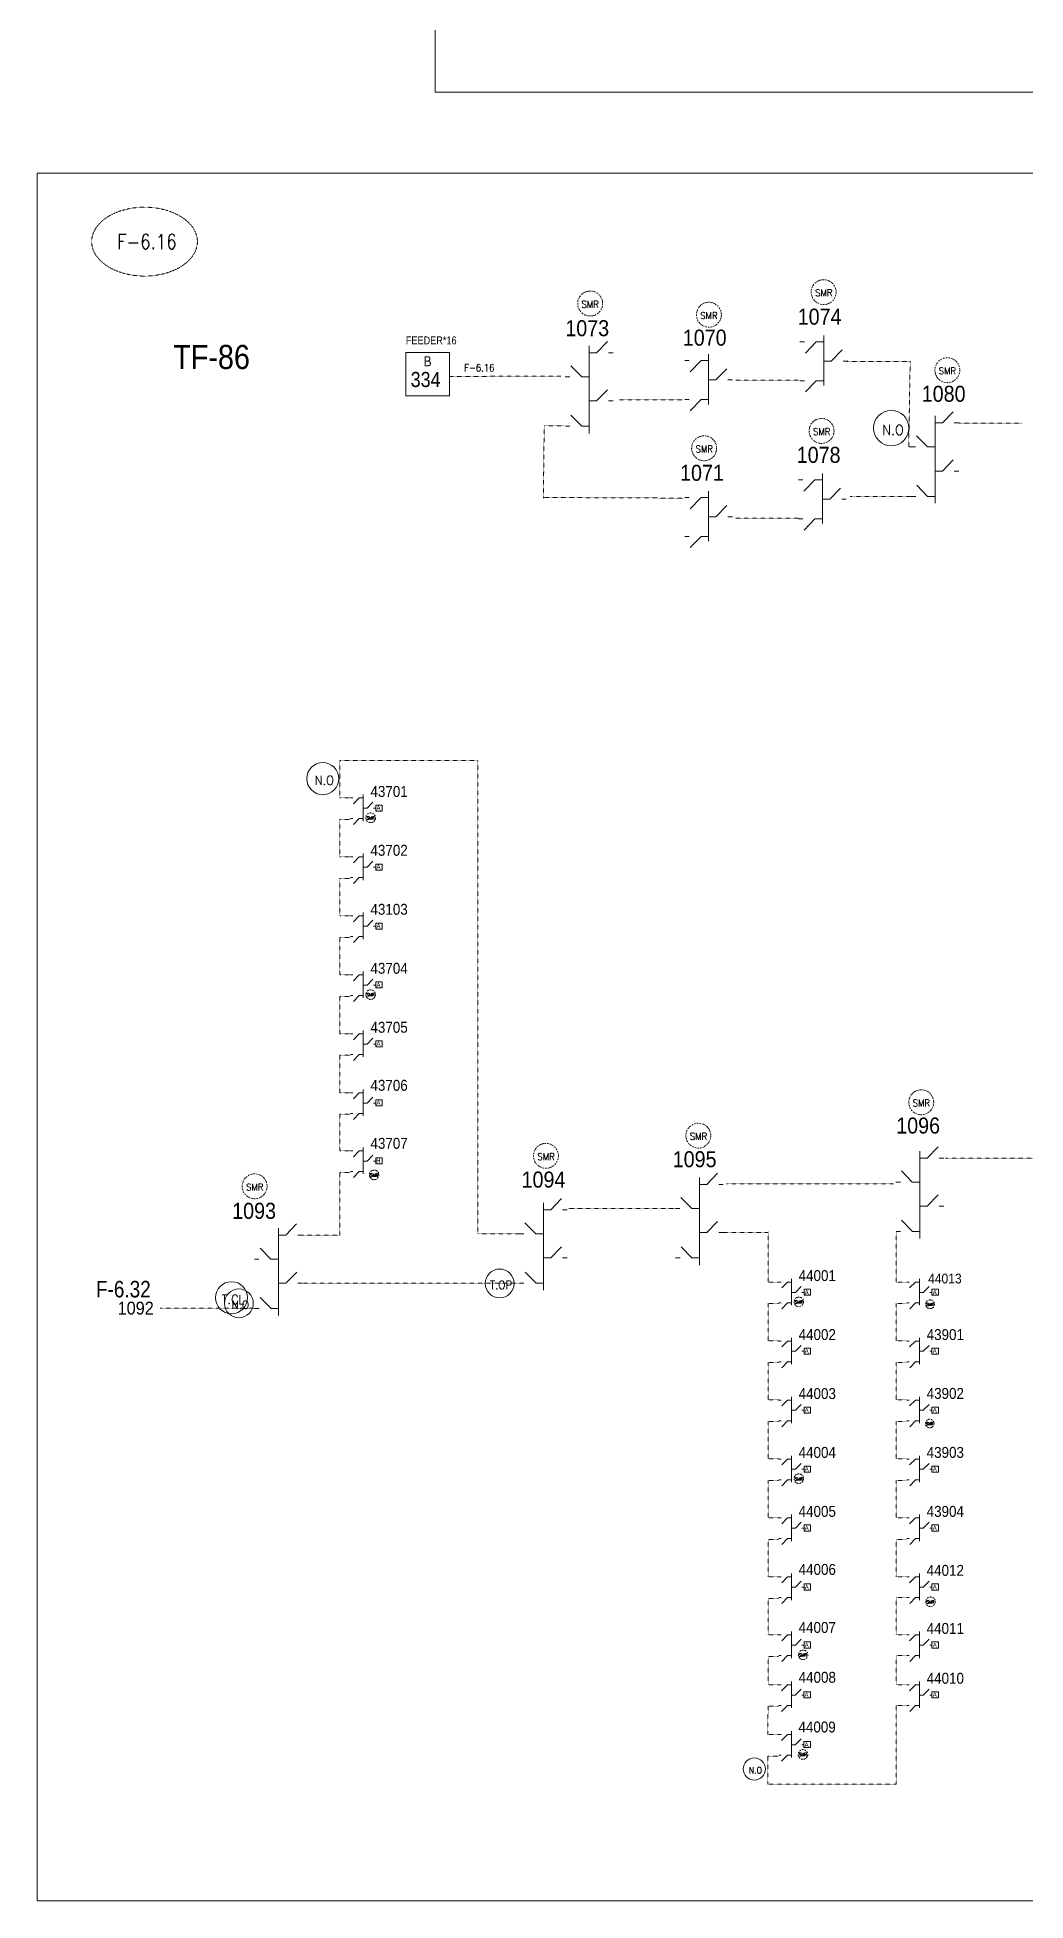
# Model space of a CAD drawing. Header units: metres. Extents: x 65984 to 144644, y -19036 to 23726.
# Drawn here: x 101384 to 102001, y 3538 to 4701 of the extents above; entities that cross this region are included whole.
import ezdxf
from ezdxf.enums import TextEntityAlignment as Align

# ---------------------------------------------------------------- set-up
doc = ezdxf.new("R2010")
doc.units = ezdxf.units.M
doc.header["$MEASUREMENT"] = 0
doc.linetypes.add('DGN Style 3', pattern=[0.013877, 0, -0.013877])
doc.linetypes.add('DGN Style 4', pattern=[1.6, 0.8, -0.4, 0, -0.4])
for name, color, linetype, lineweight in [('d_eos', 111, 'Continuous', 40), ('d_switch', 95, 'Continuous', 40), ('d_tf no', 6, 'Continuous', 40), ('d_ug cable', 95, 'Continuous', 40), ('fedr no', 95, 'Continuous', 40), ('GRID STATION  04', 7, 'Continuous', 40), ('GRID STATION 01', 7, 'Continuous', 40), ('Level 37', 7, 'Continuous', 0), ('O H MAIN FEEDER', 4, 'Continuous', 100), ('SW N O', 114, 'Continuous', 30)]:
    doc.layers.add(name, color=color, linetype=linetype, lineweight=lineweight)
doc.styles.add('NASKHF', font='naskhf.shx', dxfattribs={"height": 8})
doc.styles.add('Style-Arial', font='arial.ttf')
doc.styles.add('Style-msdefault', font='msdefault.shx')
doc.styles.add('Style-simplex', font='simplex.shx')
doc.styles.add('Style-STANDARD', font='STANDARD.shx')

# ---------------------------------------------------------------- blocks, each defined once
blk = doc.blocks.new('*U1160')
at = {"layer": 'd_eos', "color": 2, "linetype": 'Continuous', "lineweight": 13, "ltscale": 0.638341}
for p, q in [((-12.1, 13.7), (-14.9, 13.7)), ((-4.7, 13.7), (-11.5, 6.7)), ((0, 13.7), (-4.7, 13.7)), ((0, -13.6), (0, 17.6)), ((0, 1.6), (4.6, 1.6)), ((4.6, 1.6), (11.4, 8.6)), ((12.1, 1.6), (14.9, 1.6)), ((-12.1, -10.6), (-14.9, -10.6)), ((-4.7, -10.6), (-11.4, -17.6)), ((0, -10.6), (-4.7, -10.6))]:
    blk.add_line(p, q, dxfattribs=at)
blk = doc.blocks.new('*U3995')
at = {"layer": 'd_eos', "color": 2, "linetype": 'Continuous', "lineweight": 13, "ltscale": 0.638341}
for p, q in [((-12.1, 13.7), (-14.9, 13.7)), ((-4.7, 13.7), (-11.5, 6.7)), ((0, 13.7), (-4.7, 13.7)), ((0, -13.6), (0, 17.6)), ((0, 1.6), (4.6, 1.6)), ((4.6, 1.6), (11.4, 8.6)), ((12.1, 1.6), (14.9, 1.6)), ((-12.1, -10.6), (-14.9, -10.6)), ((-4.7, -10.6), (-11.4, -17.6)), ((0, -10.6), (-4.7, -10.6))]:
    blk.add_line(p, q, dxfattribs=at)
blk = doc.blocks.new('*U4006')
at = {"layer": 'd_eos', "color": 7, "linetype": 'Continuous', "lineweight": 13, "ltscale": 0.339241}
for p, q in [((-12.1, 13.7), (-14.9, 13.7)), ((-4.7, 13.7), (-11.5, 6.7)), ((0, 13.7), (-4.7, 13.7)), ((0, -13.6), (0, 17.6)), ((0, 1.6), (4.6, 1.6)), ((4.6, 1.6), (11.4, 8.6)), ((12.1, 1.6), (14.9, 1.6)), ((-12.1, -10.6), (-14.9, -10.6)), ((-4.7, -10.6), (-11.4, -17.6)), ((0, -10.6), (-4.7, -10.6))]:
    blk.add_line(p, q, dxfattribs=at)
blk = doc.blocks.new('*U4005')
at = {"layer": 'd_ug cable', "color": 7, "linetype": 'Continuous', "lineweight": 0, "flags": 128}
blk.add_lwpolyline([(7.3, -1.2), (12.3, -1.2), (12.3, 3.5), (7.3, 3.5)], close=True, dxfattribs=at)
at = {"layer": 'd_eos', "color": 7, "linetype": 'Continuous', "lineweight": 13, "ltscale": 0.339241, "xscale": 0.6561, "yscale": 0.6561, "zscale": 0.6561}
blk.add_blockref('*U4006', (-2.4, 0), dxfattribs=at)
blk = doc.blocks.new('*U4008')
at = {"layer": 'd_eos', "color": 2, "linetype": 'Continuous', "lineweight": 13, "ltscale": 0.339241}
for p, q in [((-12.1, 13.7), (-14.9, 13.7)), ((-4.7, 13.7), (-11.5, 6.7)), ((0, 13.7), (-4.7, 13.7)), ((0, -13.6), (0, 17.6)), ((0, 1.6), (4.6, 1.6)), ((4.6, 1.6), (11.4, 8.6)), ((12.1, 1.6), (14.9, 1.6)), ((-12.1, -10.6), (-14.9, -10.6)), ((-4.7, -10.6), (-11.4, -17.6)), ((0, -10.6), (-4.7, -10.6))]:
    blk.add_line(p, q, dxfattribs=at)
blk = doc.blocks.new('*U4007')
at = {"layer": 'd_ug cable', "color": 2, "linetype": 'Continuous', "lineweight": 0, "flags": 128}
blk.add_lwpolyline([(7.3, -1.2), (12.3, -1.2), (12.3, 3.5), (7.3, 3.5)], close=True, dxfattribs=at)
at = {"layer": 'd_eos', "color": 2, "linetype": 'Continuous', "lineweight": 13, "ltscale": 0.339241, "xscale": 0.6561, "yscale": 0.6561, "zscale": 0.6561}
blk.add_blockref('*U4008', (-2.4, 0), dxfattribs=at)
blk = doc.blocks.new('*U3382')
at = {"layer": 'SW N O', "color": 3, "lineweight": 13}
blk.add_circle((0, 0), 16.8, dxfattribs=at)
at = {"layer": 'SW N O', "color": 3, "lineweight": 13, "insert": (1.7, -1.8), "char_height": 9.6, "attachment_point": 5, "line_spacing_factor": 0.6, "style": 'Style-STANDARD'}
blk.add_mtext('N.O', dxfattribs=at)
blk = doc.blocks.new('*U3776')
at = {"layer": 'SW N O', "color": 1, "lineweight": 13}
blk.add_circle((0, 0), 16.8, dxfattribs=at)
at = {"layer": 'SW N O', "color": 1, "lineweight": 13, "insert": (1.7, -1.8), "char_height": 9.6, "attachment_point": 5, "line_spacing_factor": 0.6, "style": 'Style-STANDARD'}
blk.add_mtext('T.CL', dxfattribs=at)
blk = doc.blocks.new('*U4112')
at = {"layer": 'SW N O', "color": 3, "lineweight": 13}
blk.add_circle((0, 0), 16.8, dxfattribs=at)
at = {"layer": 'SW N O', "color": 3, "lineweight": 13, "insert": (1.7, -1.8), "char_height": 9.6, "attachment_point": 5, "line_spacing_factor": 0.6, "style": 'Style-STANDARD'}
blk.add_mtext('T.OP', dxfattribs=at)

msp = doc.modelspace()

# ---------------------------------------------------------------- linework, layer by layer
at = {"layer": 'd_eos', "color": 2, "linetype": 'Continuous', "lineweight": 13, "ltscale": 0.478599}
for p, q in [((101733.4, 4504), (101740.2, 4511)), ((101728.7, 4504), (101733.4, 4504)), ((101728.8, 4453.8), (101728.8, 4508.4)), ((101740.8, 4504), (101743.7, 4504)), ((101716.7, 4489), (101713.8, 4489)), ((101724.1, 4489), (101717.3, 4496)), ((101728.7, 4489), (101724.1, 4489)), ((101733.4, 4474), (101740.2, 4481)), ((101724.2, 4458.2), (101717.4, 4465.2)), ((101728.7, 4474), (101733.4, 4474)), ((101740.8, 4474), (101743.7, 4474)), ((101944.6, 4410.2), (101944.6, 4464.7)), ((101949.2, 4460.3), (101956, 4467.3)), ((101716.8, 4458.2), (101713.9, 4458.2)), ((101728.8, 4458.2), (101724.2, 4458.2)), ((101939.9, 4445.3), (101933.1, 4452.3)), ((101944.5, 4460.3), (101949.2, 4460.3)), ((101956.6, 4460.3), (101959.4, 4460.3)), ((101944.5, 4445.3), (101939.9, 4445.3)), ((101944.5, 4430.3), (101949.2, 4430.3)), ((101949.2, 4430.3), (101956, 4437.3)), ((101956.6, 4430.3), (101959.5, 4430.3)), ((101940, 4414.5), (101933.2, 4421.5)), ((101944.6, 4414.5), (101940, 4414.5)), ((101935.1, 4001.7), (101939.7, 4001.7)), ((101935.2, 3951.6), (101935.2, 4006.1)), ((101939.7, 4001.7), (101946.5, 4008.7)), ((101947.2, 4001.7), (101950, 4001.7)), ((101797.6, 3935), (101797.6, 3989.5)), ((101802.1, 3985.2), (101808.9, 3992.2)), ((101930.4, 3986.7), (101923.6, 3993.7)), ((101704.8, 3969.4), (101711.5, 3976.4)), ((101792.8, 3970.2), (101786, 3977.2)), ((101797.5, 3985.2), (101802.1, 3985.2)), ((101809.6, 3985.2), (101812.4, 3985.2)), ((101923, 3986.7), (101920.2, 3986.7)), ((101935.1, 3986.7), (101930.4, 3986.7)), ((101939.7, 3971.8), (101946.5, 3978.8)), ((101700.1, 3969.4), (101704.8, 3969.4)), ((101700.2, 3919.2), (101700.2, 3973.7)), ((101712.2, 3969.4), (101715, 3969.4)), ((101785.4, 3970.2), (101782.6, 3970.2)), ((101797.5, 3970.2), (101792.8, 3970.2)), ((101935.1, 3971.8), (101939.7, 3971.8)), ((101947.2, 3971.8), (101950, 3971.8)), ((101534.8, 3953.6), (101539.5, 3953.6)), ((101534.9, 3903.4), (101534.9, 3957.9)), ((101539.5, 3953.6), (101546.2, 3960.6)), ((101546.9, 3953.6), (101549.7, 3953.6)), ((101688, 3954.4), (101685.2, 3954.4)), ((101695.5, 3954.4), (101688.7, 3961.4)), ((101700.1, 3954.4), (101695.5, 3954.4)), ((101797.5, 3955.2), (101802.1, 3955.2)), ((101802.1, 3955.2), (101808.9, 3962.2)), ((101809.6, 3955.2), (101812.4, 3955.2)), ((101923.1, 3955.9), (101920.3, 3955.9)), ((101930.5, 3955.9), (101923.7, 3962.9)), ((101935.2, 3955.9), (101930.5, 3955.9)), ((101530.2, 3938.6), (101523.4, 3945.6)), ((101704.8, 3939.4), (101711.6, 3946.4)), ((101792.9, 3939.4), (101786.1, 3946.4)), ((101522.7, 3938.6), (101519.9, 3938.6)), ((101534.8, 3938.6), (101530.2, 3938.6)), ((101539.5, 3923.6), (101546.3, 3930.6)), ((101695.6, 3923.6), (101688.8, 3930.6)), ((101700.1, 3939.4), (101704.8, 3939.4)), ((101712.2, 3939.4), (101715, 3939.4)), ((101785.5, 3939.4), (101782.7, 3939.4)), ((101797.6, 3939.4), (101792.9, 3939.4)), ((101534.8, 3923.6), (101539.5, 3923.6)), ((101546.9, 3923.6), (101549.7, 3923.6)), ((101688.1, 3923.6), (101685.3, 3923.6)), ((101700.2, 3923.6), (101695.6, 3923.6)), ((101522.8, 3907.8), (101520, 3907.8)), ((101530.3, 3907.8), (101523.5, 3914.8)), ((101534.9, 3907.8), (101530.3, 3907.8))]:
    msp.add_line(p, q, dxfattribs=at)
at = {"layer": 'd_eos', "color": 7, "linetype": 'Continuous', "lineweight": 13, "ltscale": 0.478599}
for p, q in [((101932.5, 4445.3), (101928.2, 4445.4)), ((101932.6, 4414.5), (101929.7, 4414.5))]:
    msp.add_line(p, q, dxfattribs=at)
at = {"layer": 'd_ug cable', "color": 6, "linetype": 'DGN Style 3', "lineweight": 13}
for p, q in [((101889.6, 4498.7), (101929.1, 4498.7)), ((101641.7, 4489.3), (101711, 4489.5)), ((101820.2, 4486.9), (101859.7, 4486.9)), ((101747.6, 4474.7), (101787.1, 4474.7)), ((101700.7, 4458.4), (101713.1, 4458.4)), ((101959.7, 4460.2), (101999.2, 4460.2)), ((101959.7, 4460.2), (101999.2, 4460.2)), ((101700.2, 4413.8), (101787.9, 4413.4)), ((101891.7, 4414.4), (101931.2, 4414.4)), ((101820.2, 4400.9), (101859.7, 4400.9)), ((101573.2, 4249.7), (101573.2, 4226.4)), ((101659.3, 4249.7), (101573.3, 4249.7)), ((101659.3, 3954.4), (101659.3, 4249.7)), ((101573.2, 4226.4), (101579.8, 4226.4)), ((101573.2, 4212.9), (101579.8, 4212.9)), ((101573.2, 4212.9), (101573.2, 4189.6)), ((101573.2, 4189.6), (101579.8, 4189.6)), ((101573.2, 4176.1), (101579.8, 4176.1)), ((101573.2, 4176.1), (101573.2, 4152.8)), ((101573.2, 4152.8), (101579.8, 4152.8)), ((101573.2, 4139.4), (101579.8, 4139.4)), ((101573.2, 4139.4), (101573.2, 4116.1)), ((101573.2, 4116.1), (101579.8, 4116.1)), ((101573.2, 4102.6), (101579.8, 4102.6)), ((101573.2, 4102.6), (101573.2, 4079.3)), ((101573.2, 4079.3), (101579.8, 4079.3)), ((101573.2, 4065.8), (101579.8, 4065.8)), ((101573.2, 4042.5), (101573.2, 4065.8)), ((101573.2, 4042.5), (101579.8, 4042.5)), ((101573.2, 4029), (101579.8, 4029)), ((101573.2, 4029), (101573.2, 4006.3)), ((101573.2, 4006.3), (101579.8, 4006.3)), ((101951.2, 4001.7), (102045.4, 4001.7)), ((101573.2, 3992.8), (101579.8, 3992.8)), ((101573.2, 3992.8), (101573.2, 3953.6)), ((101814.5, 3985.6), (101918.7, 3985.6)), ((101715.6, 3970.2), (101782.7, 3970.2)), ((101573.2, 3953.6), (101549.7, 3953.6)), ((101686.6, 3954.4), (101659.3, 3954.4)), ((101812.3, 3955.2), (101840.4, 3955.2)), ((101840.4, 3955.9), (101840.4, 3924.3)), ((101920.3, 3955.9), (101920.3, 3924.3)), ((101686.7, 3923.6), (101549.7, 3923.6)), ((101840.4, 3924.3), (101847, 3924.3)), ((101920.3, 3924.3), (101926.9, 3924.3)), ((101461.1, 3908.1), (101520, 3908.1)), ((101840.4, 3910.9), (101847, 3910.9)), ((101840.4, 3910.9), (101840.4, 3887.6)), ((101920.3, 3910.9), (101926.9, 3910.9)), ((101920.3, 3910.9), (101920.3, 3887.6)), ((101840.4, 3887.6), (101847, 3887.6)), ((101920.3, 3887.6), (101926.9, 3887.6)), ((101840.4, 3874.1), (101847, 3874.1)), ((101840.4, 3874.1), (101840.4, 3850.8)), ((101920.3, 3874.1), (101926.9, 3874.1)), ((101920.3, 3874.1), (101920.3, 3850.8)), ((101840.4, 3850.8), (101847, 3850.8)), ((101920.3, 3850.8), (101926.9, 3850.8)), ((101840.4, 3837.3), (101847, 3837.3)), ((101840.4, 3837.3), (101840.4, 3814)), ((101920.3, 3837.3), (101926.9, 3837.3)), ((101920.3, 3837.3), (101920.3, 3814)), ((101840.4, 3814), (101847, 3814)), ((101920.3, 3814), (101926.9, 3814)), ((101840.4, 3800.5), (101847, 3800.5)), ((101840.4, 3800.5), (101840.4, 3777.2)), ((101920.3, 3800.5), (101926.9, 3800.5)), ((101920.3, 3800.5), (101920.3, 3777.2)), ((101840.4, 3777.2), (101847, 3777.2)), ((101920.3, 3777.2), (101926.9, 3777.2)), ((101840.4, 3763.8), (101847, 3763.8)), ((101840.4, 3740.5), (101840.4, 3763.8)), ((101920.3, 3763.8), (101926.9, 3763.8)), ((101920.3, 3763.8), (101920.3, 3740.5)), ((101840.4, 3740.5), (101847, 3740.5)), ((101920.3, 3740.5), (101926.9, 3740.5)), ((101840.4, 3727), (101847, 3727)), ((101840.4, 3727), (101840.4, 3704.3)), ((101920.3, 3727.6), (101920.3, 3704.3)), ((101920.3, 3727.6), (101926.9, 3727.6)), ((101840.4, 3704.3), (101847, 3704.3)), ((101920.3, 3704.3), (101926.9, 3704.3)), ((101840.4, 3690.8), (101847, 3690.8)), ((101840.4, 3690.8), (101840.4, 3673.2)), ((101920.3, 3691.4), (101926.9, 3691.4)), ((101920.3, 3691.4), (101920.3, 3673.2)), ((101840.4, 3673.2), (101847, 3673.2)), ((101920.3, 3673.2), (101926.9, 3673.2)), ((101840.4, 3659.7), (101840.3, 3642.2)), ((101840.4, 3659.7), (101847, 3659.7)), ((101920.3, 3660.3), (101926.9, 3660.3)), ((101920.3, 3660.3), (101920.3, 3611.1)), ((101840.4, 3642.2), (101847, 3642.2)), ((101840.3, 3628.7), (101847, 3628.7)), ((101840.3, 3628.7), (101840.3, 3611.1)), ((101840.4, 3611.1), (101920.3, 3611.1))]:
    msp.add_line(p, q, dxfattribs=at)
at = {"layer": 'd_ug cable', "color": 6, "linetype": 'DGN Style 3', "lineweight": 13, "flags": 128}
for points in [[(101929.1, 4498.8), (101928.2, 4445.4)], [(101700.7, 4458.5), (101700.2, 4413.4)]]:
    msp.add_lwpolyline(points, dxfattribs=at)
at = {"layer": 'd_ug cable', "color": 2, "linetype": 'DGN Style 4', "lineweight": 13}
for centre, radius in [((101875.1, 4541.9), 7.78), ((101729.4, 4534.8), 7.78), ((101803.5, 4527.8), 7.78), ((101952.3, 4493.2), 7.78), ((101873.8, 4455.3), 7.78), ((101800.5, 4444.5), 7.78), ((101592.4, 4214), 3), ((101592.4, 4103.7), 3), ((101936, 4036.5), 7.78), ((101796.9, 4015.7), 7.78), ((101701.8, 4003.1), 7.78), ((101520, 3984.1), 7.78), ((101594.6, 3991.2), 3), ((101859.6, 3912), 3), ((101941.5, 3910.5), 2.7), ((101941.3, 3836.1), 2.7), ((101859.6, 3801.7), 3), ((101941.8, 3724.9), 3), ((101862.3, 3691.8), 3), ((101862.2, 3629.7), 3)]:
    msp.add_circle(centre, radius, dxfattribs=at)
at = {"layer": 'fedr no', "color": 82, "linetype": 'DGN Style 3', "lineweight": 13, "true_color": 0x1dc70e}
msp.add_ellipse((101451.3, 4573.4), major_axis=(33, 0), ratio=0.651175, dxfattribs=at)
at = {"layer": 'GRID STATION  04', "color": 7, "linetype": 'Continuous', "lineweight": 13, "ltscale": 0.39177, "flags": 128}
msp.add_lwpolyline([(101614.4, 4477.2), (101614.4, 4504.3), (101641.7, 4504.3), (101641.7, 4477.2)], close=True, dxfattribs=at)
at = {"layer": 'O H MAIN FEEDER', "color": 140, "linetype": 'Continuous', "lineweight": 13, "flags": 128}
for points in [[(101632.6, 5285.2), (102512.6, 5285.2), (102512.6, 4666.7), (101632.6, 4666.7)], [(101384.4, 4616.2), (102673, 4616.2), (102673, 3538.4), (101384.4, 3538.4)]]:
    msp.add_lwpolyline(points, close=True, dxfattribs=at)

# ---------------------------------------------------------------- block references
at = {"layer": 'd_eos', "color": 2, "linetype": 'Continuous', "lineweight": 13, "ltscale": 0.638341}
for name, p in [('*U3995', (101875.2, 4497.2)), ('*U1160', (101803.3, 4485.5)), ('*U3995', (101803.3, 4400.1)), ('*U3995', (101874.3, 4411.1))]:
    msp.add_blockref(name, p, dxfattribs=at)
at = {"layer": 'd_eos', "color": 2, "linetype": 'Continuous', "lineweight": 13, "ltscale": 0.339241, "xscale": 0.81, "yscale": 0.81, "zscale": 0.81}
for p in [(101589.7, 4219.1), (101589.7, 4108.8), (101589.7, 3999), (101857, 3917.1), (101936.8, 3917.1), (101936.8, 3843.5), (101857, 3806.7), (101936.8, 3733.2), (101857, 3697), (101856.9, 3634.9)]:
    msp.add_blockref('*U4007', p, dxfattribs=at)
at = {"layer": 'd_eos', "color": 7, "linetype": 'Continuous', "lineweight": 13, "ltscale": 0.339241, "xscale": 0.81, "yscale": 0.81, "zscale": 0.81}
for p in [(101589.7, 4182.3), (101589.7, 4145.5), (101589.7, 4072), (101589.7, 4035.2), (101857, 3880.3), (101936.8, 3880.3), (101857, 3843.5), (101936.8, 3806.7), (101857, 3770), (101936.8, 3770), (101857, 3733.2), (101936.8, 3697), (101856.9, 3665.9), (101936.8, 3665.9)]:
    msp.add_blockref('*U4005', p, dxfattribs=at)
at = {"layer": 'SW N O', "color": 3, "lineweight": 13}
for name, p, xscale, yscale, zscale in [('*U3382', (101917.3, 4457.1), 0.6574521984774242, 0.6574521984774242, 0.6574521984774242), ('*U3382', (101562.5, 4238.4), 0.5948254416737895, 0.5948254416737895, 0.5948254416737895), ('*U4112', (101672.9, 3923.5), 0.5353428975064105, 0.5353428975064105, 0.5353428975064105), ('*U3382', (101510.2, 3911.1), 0.5353428975064105, 0.5353428975064105, 0.5353428975064105), ('*U3382', (101831.8, 3620.6), 0.4116634013355169, 0.4116634013355169, 0.4116634013355169)]:
    msp.add_blockref(name, p, dxfattribs=dict(at, xscale=xscale, yscale=yscale, zscale=zscale))
at = {"layer": 'SW N O', "color": 1, "lineweight": 13, "xscale": 0.5948254416737895, "yscale": 0.5948254416737895, "zscale": 0.5948254416737895}
msp.add_blockref('*U3776', (101505.6, 3914.6), dxfattribs=at)

# ---------------------------------------------------------------- texts
at = {"layer": 'd_switch', "color": 55, "linetype": 'Continuous', "lineweight": 13, "insert": (101421, 3925.1), "char_height": 10.313, "width": 56.082, "attachment_point": 1, "style": 'NASKHF'}
msp.add_mtext('\\Fmsdefault;\\H1x;\\W0.857143;F-6.32', dxfattribs=at)
at = {"layer": 'd_tf no', "color": 1, "linetype": 'Continuous', "lineweight": 13, "ltscale": 1.57185, "style": 'Style-simplex', "width": 0.909091}
for p in [(101729.4, 4534.3), (101875.2, 4541.5), (101803.5, 4527.3), (101952.3, 4492.8), (101873.9, 4454.8), (101800.6, 4444), (101936.1, 4036.1), (101797, 4015.3), (101701.9, 4002.6), (101520.1, 3983.6)]:
    msp.add_text('SMR', height=4.27, dxfattribs=at).set_placement(p, align=Align.MIDDLE_CENTER)
at = {"layer": 'd_tf no', "color": 1, "linetype": 'Continuous', "lineweight": 13, "ltscale": 0.9, "style": 'Style-simplex', "width": 0.909091}
for height, p in [(1.97, (101592.4, 4213.9)), (1.97, (101592.4, 4103.6)), (1.97, (101594.6, 3991)), (1.97, (101859.6, 3911.9)), (1.77, (101941.5, 3910.4)), (1.77, (101941.3, 3836)), (1.97, (101859.6, 3801.5)), (1.97, (101941.7, 3724.8)), (1.97, (101862.2, 3691.7)), (1.97, (101862.2, 3629.6))]:
    msp.add_text('SMR', height=height, dxfattribs=at).set_placement(p, align=Align.MIDDLE_CENTER)
at = {"layer": 'd_tf no', "color": 7, "linetype": 'Continuous', "lineweight": 13, "style": 'Style-msdefault', "width": 0.945946}
msp.add_text('1092', height=8.02, dxfattribs=at).set_placement((101434.5, 3912.1), align=Align.TOP_LEFT)
at = {"layer": 'fedr no', "color": 6, "linetype": 'Continuous', "lineweight": 13, "style": 'Style-STANDARD', "width": 0.909091}
msp.add_text('F-6.16', height=9.19, dxfattribs=at).set_placement((101452.8, 4573.4), align=Align.MIDDLE_CENTER)
at = {"layer": 'fedr no', "color": 2, "linetype": 'Continuous', "lineweight": 13, "style": 'Style-STANDARD', "width": 0.909091}
msp.add_text('F-6.16', height=4.64, dxfattribs=at).set_placement((101660.2, 4494.7), align=Align.MIDDLE_CENTER)
at = {"layer": 'GRID STATION  04', "color": 7, "linetype": 'Continuous', "lineweight": 13, "ltscale": 1.532926, "style": 'Style-msdefault', "width": 0.888889}
msp.add_text('B', height=6.24, dxfattribs=at).set_placement((101625.5, 4501.9), align=Align.TOP_LEFT)
at = {"layer": 'GRID STATION  04', "color": 7, "linetype": 'Continuous', "lineweight": 13, "style": 'Style-msdefault', "width": 0.888889}
msp.add_text('334', height=9.39, dxfattribs=at).set_placement((101617.4, 4492.1), align=Align.TOP_LEFT)
at = {"layer": 'GRID STATION 01', "linetype": 'Continuous', "lineweight": 13, "style": 'Style-msdefault', "width": 0.888889}
msp.add_text('TF-86', height=15.1, dxfattribs=at).set_placement((101469.2, 4509), align=Align.TOP_LEFT)
at = {"layer": 'Level 37', "color": 2, "linetype": 'Continuous', "lineweight": 13, "style": 'Style-Arial', "width": 0.88}
for s, p in [('1073', (101713.9, 4524.4)), ('1074', (101858.9, 4531.6)), ('1070', (101787.2, 4518.5)), ('1080', (101936.3, 4483.5)), ('1078', (101858.3, 4445.4)), ('1071', (101785.5, 4434.2)), ('1096', (101920.4, 4027)), ('1095', (101780.9, 4006)), ('1094', (101686.6, 3993.3)), ('1093', (101506, 3973.8))]:
    msp.add_text(s, height=10, dxfattribs=at).set_placement(p, align=Align.TOP_LEFT)
at = {"layer": 'Level 37', "color": 7, "linetype": 'Continuous', "lineweight": 13, "style": 'Style-msdefault', "width": 0.854701}
msp.add_text('FEEDER*16', height=4.99, dxfattribs=at).set_placement((101630.2, 4511.8), align=Align.MIDDLE_CENTER)
at = {"layer": 'Level 37', "color": 121, "linetype": 'Continuous', "lineweight": 13, "ltscale": 0.820071, "style": 'Style-Arial', "width": 0.88}
for s, height, p in [('43701', 6.8, (101592.3, 4233.8)), ('43702', 6.8, (101592.3, 4197.1)), ('43103', 6.8, (101592.3, 4160.3)), ('43704', 6.8, (101592.3, 4123.5)), ('43705', 6.8, (101592.3, 4086.7)), ('43706', 6.8, (101592.3, 4050.5)), ('43707', 6.8, (101592.3, 4014.3)), ('44001', 6.8, (101859.5, 3931.8)), ('44013', 6.12, (101940.3, 3929.6)), ('44002', 6.8, (101859.5, 3895)), ('43901', 6.8, (101939.4, 3895)), ('44003', 6.8, (101859.5, 3858.2)), ('44004', 6.8, (101859.5, 3821.5)), ('43903', 6.8, (101939.4, 3821.5)), ('44005', 6.8, (101859.5, 3784.7)), ('43904', 6.8, (101939.4, 3784.7)), ('44006', 6.8, (101859.5, 3748.5)), ('44012', 6.8, (101939.4, 3747.9)), ('44007', 6.8, (101859.5, 3712.3)), ('44011', 6.8, (101939.4, 3711.7)), ('44008', 6.8, (101859.5, 3681.2)), ('44010', 6.8, (101939.4, 3680.6)), ('44009', 6.8, (101859.4, 3650.2))]:
    msp.add_text(s, height=height, dxfattribs=at).set_placement(p, align=Align.TOP_LEFT)
at = {"layer": 'Level 37', "color": 7, "linetype": 'Continuous', "lineweight": 13, "ltscale": 1.22124, "style": 'Style-msdefault', "width": 0.857143}
for s, p in [('A', (101598.6, 4221.5)), ('A', (101598.6, 4184.7)), ('A', (101598.6, 4147.9)), ('A', (101598.6, 4111.1)), ('A', (101598.6, 4074.4)), ('A', (101598.6, 4037.6)), ('H', (101598.6, 4001.4)), ('A', (101865.8, 3919.4)), ('A', (101945.7, 3919.4)), ('A', (101865.8, 3882.7)), ('A', (101945.7, 3882.7)), ('A', (101865.8, 3845.9)), ('A', (101945.7, 3845.9)), ('A', (101865.8, 3809.1)), ('A', (101945.7, 3809.1)), ('A', (101865.8, 3772.3)), ('A', (101945.7, 3772.3)), ('A', (101865.8, 3735.5)), ('A', (101945.7, 3735.5)), ('A', (101865.8, 3699.3)), ('A', (101945.7, 3699.3)), ('A', (101865.7, 3668.3)), ('A', (101945.7, 3668.3)), ('A', (101865.7, 3637.2))]:
    msp.add_text(s, height=2.81, dxfattribs=at).set_placement(p, align=Align.TOP_RIGHT)
at = {"layer": 'Level 37', "color": 121, "linetype": 'Continuous', "lineweight": 13, "ltscale": 0.820071, "insert": (101939.4, 3858.3), "char_height": 6.801, "attachment_point": 1, "style": 'NASKHF'}
msp.add_mtext('\\fArial|b0|i0|c178178|p39;\\H1x;\\W0.88;43902', dxfattribs=at)

doc.saveas('drawing.dxf')
